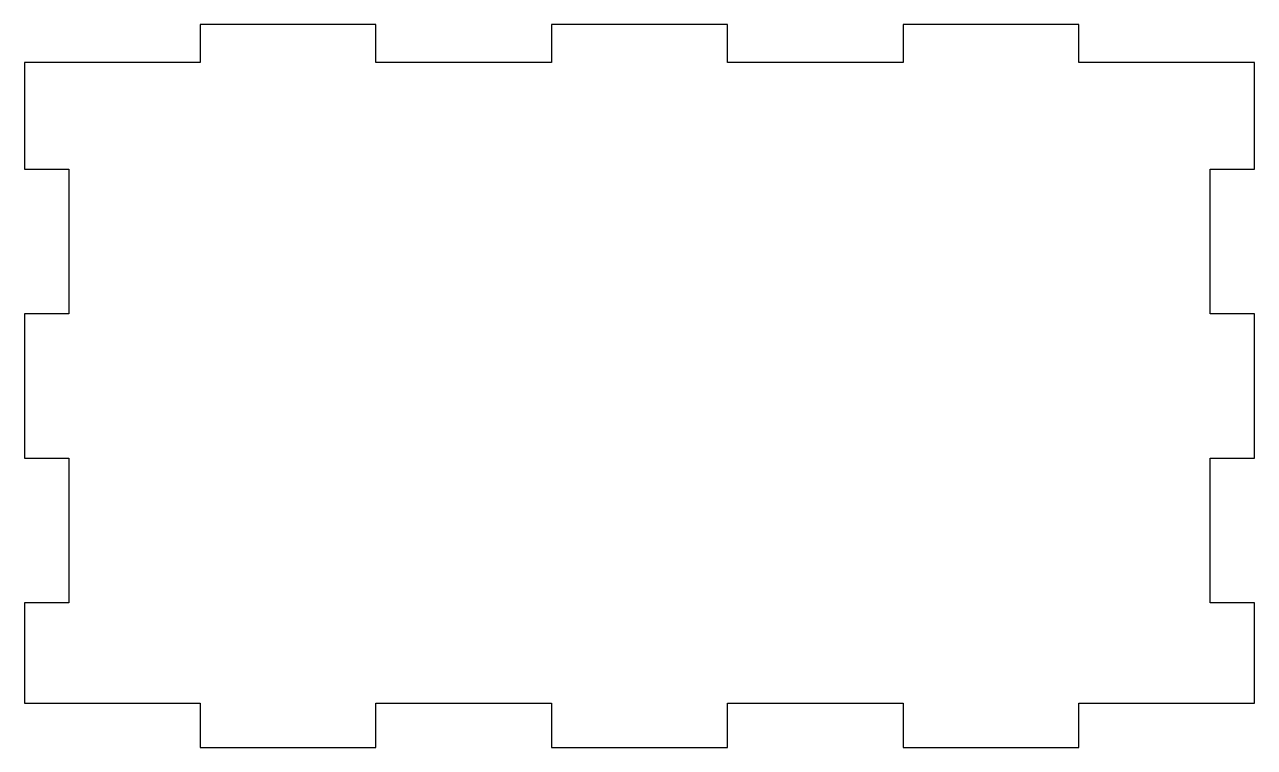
# Model space of a CAD drawing. Header units: millimetres. Extents: x 0 to 97, y 0 to 57.
import ezdxf

# ---------------------------------------------------------------- set-up
doc = ezdxf.new("R2010")
doc.units = ezdxf.units.MM
doc.layers.get('0').update_dxf_attribs({"linetype": 'CONTINUOUS'})

msp = doc.modelspace()

# ---------------------------------------------------------------- linework, layer by layer
for p, q in [((13.857, 57), (13.857, 54)), ((27.714, 57), (13.857, 57)), ((27.714, 54), (27.714, 57)), ((41.571, 57), (41.571, 54)), ((55.429, 57), (41.571, 57)), ((55.429, 54), (55.429, 57)), ((83.143, 57), (69.286, 57)), ((69.286, 57), (69.286, 54)), ((83.143, 54), (83.143, 57)), ((13.857, 54), (0, 54)), ((0, 54), (0, 45.6)), ((41.571, 54), (27.714, 54)), ((69.286, 54), (55.429, 54)), ((97, 54), (83.143, 54)), ((97, 45.6), (97, 54)), ((0, 45.6), (3.5, 45.6)), ((3.5, 45.6), (3.5, 34.2)), ((93.5, 34.2), (93.5, 45.6)), ((93.5, 45.6), (97, 45.6)), ((3.5, 34.2), (0, 34.2)), ((0, 34.2), (0, 22.8)), ((97, 34.2), (93.5, 34.2)), ((97, 22.8), (97, 34.2)), ((0, 22.8), (3.5, 22.8)), ((3.5, 22.8), (3.5, 11.4)), ((93.5, 11.4), (93.5, 22.8)), ((93.5, 22.8), (97, 22.8)), ((3.5, 11.4), (0, 11.4)), ((0, 11.4), (0, 3.5)), ((97, 11.4), (93.5, 11.4)), ((97, 3.5), (97, 11.4)), ((0, 3.5), (13.857, 3.5)), ((13.857, 3.5), (13.857, 0)), ((27.714, 0), (27.714, 3.5)), ((27.714, 3.5), (41.571, 3.5)), ((41.571, 3.5), (41.571, 0)), ((55.429, 0), (55.429, 3.5)), ((55.429, 3.5), (69.286, 3.5)), ((69.286, 3.5), (69.286, 0)), ((83.143, 0), (83.143, 3.5)), ((83.143, 3.5), (97, 3.5)), ((13.857, 0), (27.714, 0)), ((41.571, 0), (55.429, 0)), ((69.286, 0), (83.143, 0))]:
    msp.add_line(p, q)
msp.add_lwpolyline([(55.429, 3.5), (69.286, 3.5), (69.286, 0), (83.143, 0), (83.143, 3.5), (97, 3.5), (97, 11.4), (93.5, 11.4), (93.5, 22.8), (97, 22.8), (97, 34.2), (93.5, 34.2), (93.5, 45.6), (97, 45.6), (97, 54), (83.143, 54), (83.143, 57), (69.286, 57), (69.286, 54), (55.429, 54), (55.429, 57), (41.571, 57), (41.571, 54), (27.714, 54), (27.714, 57), (13.857, 57), (13.857, 54), (0, 54), (0, 45.6), (3.5, 45.6), (3.5, 34.2), (0, 34.2), (0, 22.8), (3.5, 22.8), (3.5, 11.4), (0, 11.4), (0, 3.5), (13.857, 3.5), (13.857, 0), (27.714, 0), (27.714, 3.5), (41.571, 3.5), (41.571, 0), (55.429, 0)], close=True)

doc.saveas('drawing.dxf')
